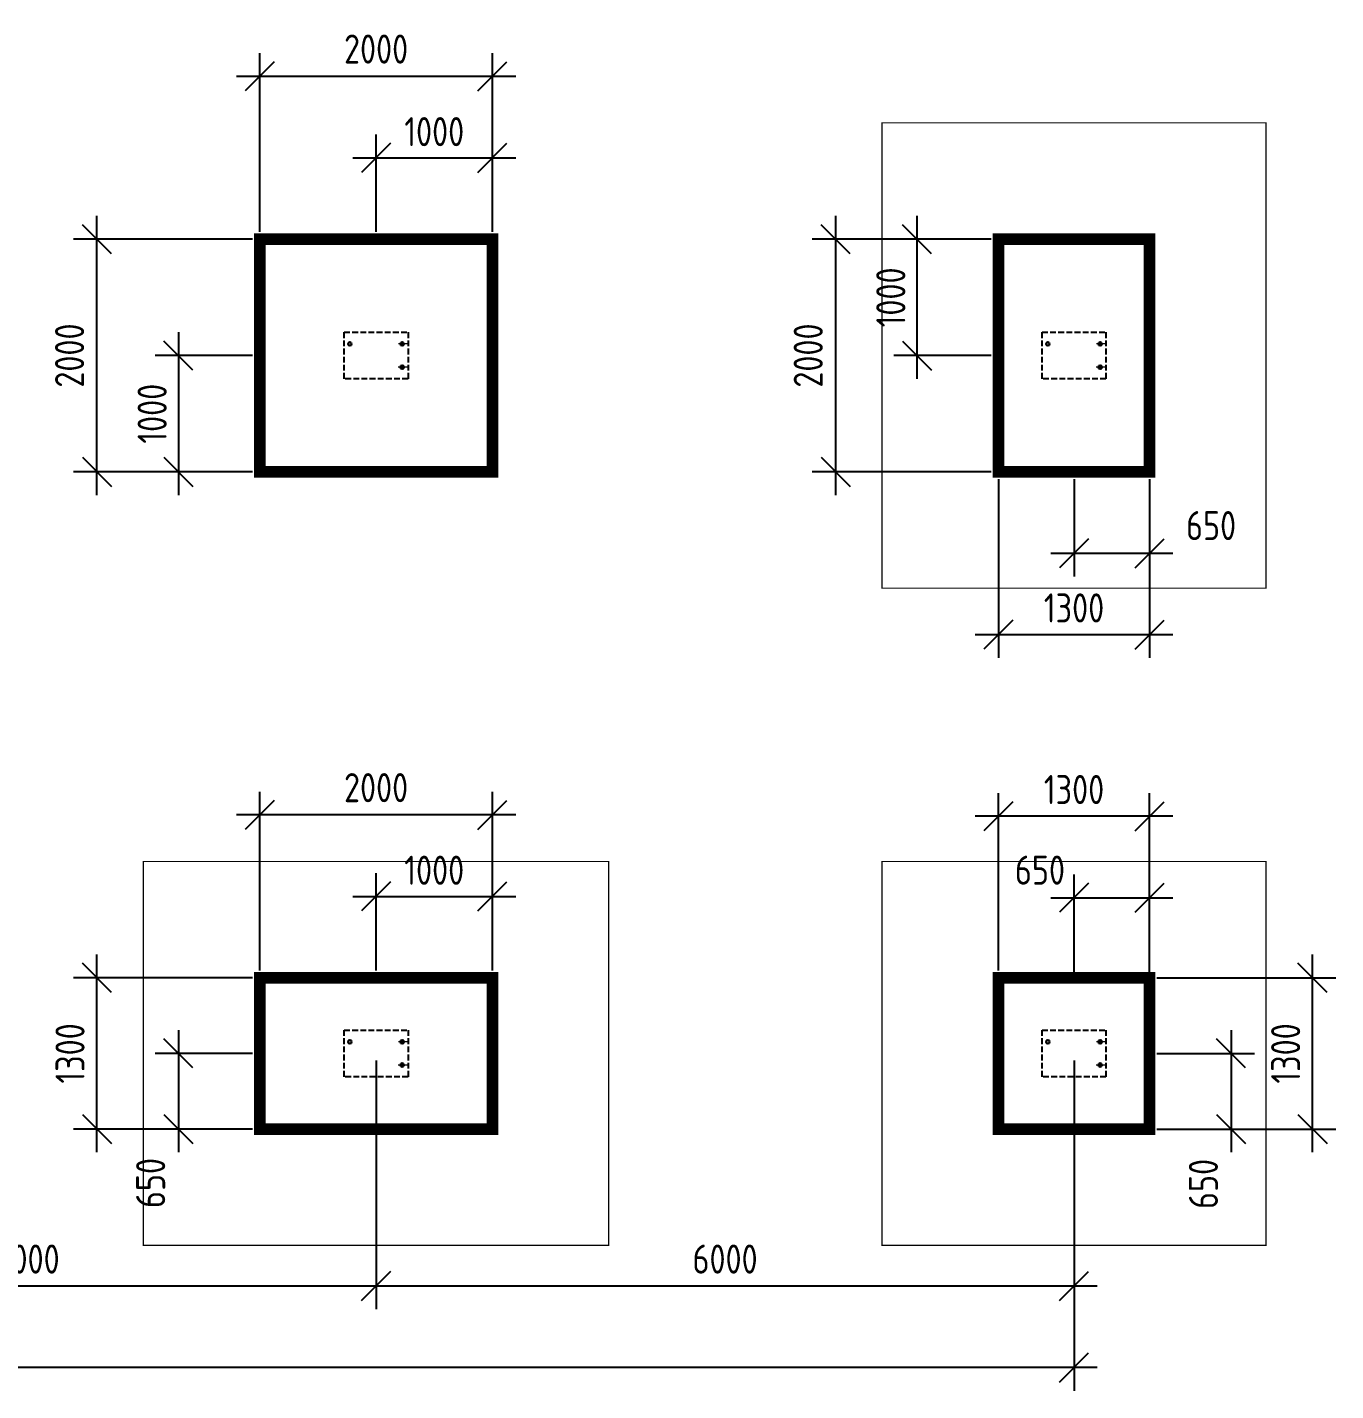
# Model space of a CAD drawing. Header units: inches. Extents: x -70075 to 28436, y 72758 to 118930.
# Drawn here: x -15951 to -4702, y 72758 to 84480 of the extents above; entities that cross this region are included whole.
import ezdxf

# ---------------------------------------------------------------- set-up
doc = ezdxf.new("R2010")
doc.units = ezdxf.units.IN
doc.header["$MEASUREMENT"] = 0
doc.linetypes.add('ГОСТ 2.303 4', pattern=[7, 5, -2, 0])
doc.linetypes.add('ГОСТ 2.303 6', pattern=[12, 8, -1.5, 1, -1.5])
doc.layers.add('Оси', color=151, linetype='Continuous', lineweight=18)
doc.styles.add('ГОСТ 2.304', font='CS_Gost2304.shx')
doc.dimstyles.new('СПДС', dxfattribs={"dimscale": 100, "dimtxt": 2.5, "dimasz": 2.5, "dimexe": 2, "dimexo": 0.625, "dimgap": 1, "dimtad": 1, "dimdec": 0, "dimtxsty": 'ГОСТ 2.304', "dimblk": 'OBLIQUE', "dimblk1": 'OBLIQUE', "dimblk2": 'OBLIQUE', "dimcen": 2.5, "dimdle": 2, "dimadec": 0, "dimazin": 2, "dimtfac": 0.75, "dimtdec": 4, "dimtmove": 1, "dimatfit": 3, "dimfxl": 1, "dimtfill": 1, "dimtolj": 1, "dimarcsym": 1})

# ---------------------------------------------------------------- blocks, each defined once
blk = doc.blocks.new('_Oblique')
at = {"color": 0, "linetype": 'ByBlock', "lineweight": -2}
blk.add_line((-0.5, -0.5), (0.5, 0.5), dxfattribs=at)
blk = doc.blocks.new('*D892')
at = {"color": 0, "lineweight": -2, "transparency": 16777216}
for p, q in [((-66952, 75596), (-66952, 72758)), ((-6952, 75596), (-6952, 72758)), ((-6752, 72958), (-67152, 72958))]:
    blk.add_line(p, q, dxfattribs=at)
at = {"layer": 'Defpoints', "color": 0, "transparency": 16777216}
for p in [(-66952, 75658), (-6952, 75658), (-66952, 72958)]:
    blk.add_point(p, dxfattribs=at)
at = {"color": 0, "lineweight": -2, "transparency": 16777216, "xscale": 250, "yscale": 250, "zscale": 250, "rotation": 180}
blk.add_blockref('_Oblique', (-66952, 72958), dxfattribs=at)
at = {"color": 0, "lineweight": -2, "transparency": 16777216, "xscale": 250, "yscale": 250, "zscale": 250}
blk.add_blockref('_Oblique', (-6952, 72958), dxfattribs=at)
at = {"color": 0, "lineweight": 25, "transparency": 16777216, "insert": (-36952, 73190), "char_height": 250, "attachment_point": 5, "style": 'ГОСТ 2.304', "bg_fill": 3, "box_fill_scale": 1.25, "bg_fill_color": 256, "bg_fill_true_color": 13158600, "bg_fill_transparency": 0}
blk.add_mtext('\\A1;60000', dxfattribs=at)
blk = doc.blocks.new('*D901')
at = {"color": 0, "lineweight": -2, "transparency": 16777216}
for p, q in [((-18952, 75596), (-18952, 73458)), ((-12952, 75596), (-12952, 73458)), ((-12752, 73658), (-19152, 73658))]:
    blk.add_line(p, q, dxfattribs=at)
at = {"layer": 'Defpoints', "color": 0, "transparency": 16777216}
for p in [(-18952, 75658), (-12952, 75658), (-18952, 73658)]:
    blk.add_point(p, dxfattribs=at)
at = {"color": 0, "lineweight": -2, "transparency": 16777216, "xscale": 250, "yscale": 250, "zscale": 250, "rotation": 180}
blk.add_blockref('_Oblique', (-18952, 73658), dxfattribs=at)
at = {"color": 0, "lineweight": -2, "transparency": 16777216, "xscale": 250, "yscale": 250, "zscale": 250}
blk.add_blockref('_Oblique', (-12952, 73658), dxfattribs=at)
at = {"color": 0, "lineweight": 25, "transparency": 16777216, "insert": (-15952, 73890), "char_height": 250, "attachment_point": 5, "style": 'ГОСТ 2.304', "bg_fill": 3, "box_fill_scale": 1.25, "bg_fill_color": 256, "bg_fill_true_color": 13158600, "bg_fill_transparency": 0}
blk.add_mtext('\\A1;6000', dxfattribs=at)
blk = doc.blocks.new('*D902')
at = {"color": 0, "lineweight": -2, "transparency": 16777216}
for p, q in [((-12952, 75596), (-12952, 73458)), ((-6952, 75596), (-6952, 73458)), ((-6752, 73658), (-13152, 73658))]:
    blk.add_line(p, q, dxfattribs=at)
at = {"layer": 'Defpoints', "color": 0, "transparency": 16777216}
for p in [(-12952, 75658), (-6952, 75658), (-12952, 73658)]:
    blk.add_point(p, dxfattribs=at)
at = {"color": 0, "lineweight": -2, "transparency": 16777216, "xscale": 250, "yscale": 250, "zscale": 250, "rotation": 180}
blk.add_blockref('_Oblique', (-12952, 73658), dxfattribs=at)
at = {"color": 0, "lineweight": -2, "transparency": 16777216, "xscale": 250, "yscale": 250, "zscale": 250}
blk.add_blockref('_Oblique', (-6952, 73658), dxfattribs=at)
at = {"color": 0, "lineweight": 25, "transparency": 16777216, "insert": (-9952, 73890), "char_height": 250, "attachment_point": 5, "style": 'ГОСТ 2.304', "bg_fill": 3, "box_fill_scale": 1.25, "bg_fill_color": 256, "bg_fill_true_color": 13158600, "bg_fill_transparency": 0}
blk.add_mtext('\\A1;6000', dxfattribs=at)
blk = doc.blocks.new('A$C7548783A')
at = {"linetype": 'ГОСТ 2.303 4', "ltscale": 10}
blk.add_lwpolyline([(-200, 275), (200, 275), (200, -275), (-200, -275)], close=True, dxfattribs=at)
at = {"lineweight": 30, "ltscale": 100}
for centre in [(100, 225), (-100, -225), (100, -225)]:
    blk.add_circle(centre, 15, dxfattribs=at)
at = {"layer": 'Оси', "linetype": 'ГОСТ 2.303 6', "ltscale": 10}
for p, q in [((-100, -271), (-100, -179)), ((100, -272), (100, -178))]:
    blk.add_line(p, q, dxfattribs=at)
blk = doc.blocks.new('*D926')
at = {"color": 0, "lineweight": -2, "transparency": 16777216}
for p, q in [((-66952, 75596), (-66952, 72758)), ((-6952, 75596), (-6952, 72758)), ((-6752, 72958), (-67152, 72958))]:
    blk.add_line(p, q, dxfattribs=at)
at = {"layer": 'Defpoints', "color": 0, "transparency": 16777216}
for p in [(-66952, 75658), (-6952, 75658), (-66952, 72958)]:
    blk.add_point(p, dxfattribs=at)
at = {"color": 0, "lineweight": -2, "transparency": 16777216, "xscale": 250, "yscale": 250, "zscale": 250, "rotation": 180}
blk.add_blockref('_Oblique', (-66952, 72958), dxfattribs=at)
at = {"color": 0, "lineweight": -2, "transparency": 16777216, "xscale": 250, "yscale": 250, "zscale": 250}
blk.add_blockref('_Oblique', (-6952, 72958), dxfattribs=at)
at = {"color": 0, "lineweight": 25, "transparency": 16777216, "insert": (-36952, 73190), "char_height": 250, "attachment_point": 5, "style": 'ГОСТ 2.304', "bg_fill": 3, "box_fill_scale": 1.25, "bg_fill_color": 256, "bg_fill_true_color": 13158600, "bg_fill_transparency": 0}
blk.add_mtext('\\A1;60000', dxfattribs=at)
blk = doc.blocks.new('*D935')
at = {"color": 0, "lineweight": -2, "transparency": 16777216}
for p, q in [((-18952, 75596), (-18952, 73458)), ((-12952, 75596), (-12952, 73458)), ((-12752, 73658), (-19152, 73658))]:
    blk.add_line(p, q, dxfattribs=at)
at = {"layer": 'Defpoints', "color": 0, "transparency": 16777216}
for p in [(-18952, 75658), (-12952, 75658), (-18952, 73658)]:
    blk.add_point(p, dxfattribs=at)
at = {"color": 0, "lineweight": -2, "transparency": 16777216, "xscale": 250, "yscale": 250, "zscale": 250, "rotation": 180}
blk.add_blockref('_Oblique', (-18952, 73658), dxfattribs=at)
at = {"color": 0, "lineweight": -2, "transparency": 16777216, "xscale": 250, "yscale": 250, "zscale": 250}
blk.add_blockref('_Oblique', (-12952, 73658), dxfattribs=at)
at = {"color": 0, "lineweight": 25, "transparency": 16777216, "insert": (-15952, 73890), "char_height": 250, "attachment_point": 5, "style": 'ГОСТ 2.304', "bg_fill": 3, "box_fill_scale": 1.25, "bg_fill_color": 256, "bg_fill_true_color": 13158600, "bg_fill_transparency": 0}
blk.add_mtext('\\A1;6000', dxfattribs=at)
blk = doc.blocks.new('*D936')
at = {"color": 0, "lineweight": -2, "transparency": 16777216}
for p, q in [((-12952, 75596), (-12952, 73458)), ((-6952, 75596), (-6952, 73458)), ((-6752, 73658), (-13152, 73658))]:
    blk.add_line(p, q, dxfattribs=at)
at = {"layer": 'Defpoints', "color": 0, "transparency": 16777216}
for p in [(-12952, 75658), (-6952, 75658), (-12952, 73658)]:
    blk.add_point(p, dxfattribs=at)
at = {"color": 0, "lineweight": -2, "transparency": 16777216, "xscale": 250, "yscale": 250, "zscale": 250, "rotation": 180}
blk.add_blockref('_Oblique', (-12952, 73658), dxfattribs=at)
at = {"color": 0, "lineweight": -2, "transparency": 16777216, "xscale": 250, "yscale": 250, "zscale": 250}
blk.add_blockref('_Oblique', (-6952, 73658), dxfattribs=at)
at = {"color": 0, "lineweight": 25, "transparency": 16777216, "insert": (-9952, 73890), "char_height": 250, "attachment_point": 5, "style": 'ГОСТ 2.304', "bg_fill": 3, "box_fill_scale": 1.25, "bg_fill_color": 256, "bg_fill_true_color": 13158600, "bg_fill_transparency": 0}
blk.add_mtext('\\A1;6000', dxfattribs=at)
blk = doc.blocks.new('*D984')
at = {"color": 0, "lineweight": -2, "transparency": 16777216}
for p, q in [((-12952, 76371), (-12952, 77208)), ((-11952, 76371), (-11952, 77208)), ((-13152, 77008), (-11752, 77008))]:
    blk.add_line(p, q, dxfattribs=at)
at = {"layer": 'Defpoints', "color": 0, "transparency": 16777216}
for p in [(-11952, 77008), (-12952, 76308), (-11952, 76308)]:
    blk.add_point(p, dxfattribs=at)
at = {"color": 0, "lineweight": -2, "transparency": 16777216, "xscale": 250, "yscale": 250, "zscale": 250, "rotation": 180}
blk.add_blockref('_Oblique', (-12952, 77008), dxfattribs=at)
at = {"color": 0, "lineweight": -2, "transparency": 16777216, "xscale": 250, "yscale": 250, "zscale": 250}
blk.add_blockref('_Oblique', (-11952, 77008), dxfattribs=at)
at = {"color": 0, "transparency": 16777216, "insert": (-12452, 77233), "char_height": 250, "attachment_point": 5, "style": 'ГОСТ 2.304', "bg_fill": 3, "box_fill_scale": 1.25, "bg_fill_color": 256, "bg_fill_true_color": 13158600, "bg_fill_transparency": 0}
blk.add_mtext('\\A1;1000', dxfattribs=at)
blk = doc.blocks.new('*D983')
at = {"color": 0, "lineweight": -2, "transparency": 16777216}
for p, q in [((-13952, 76371), (-13952, 77908)), ((-11952, 76371), (-11952, 77908)), ((-11752, 77708), (-14152, 77708))]:
    blk.add_line(p, q, dxfattribs=at)
at = {"layer": 'Defpoints', "color": 0, "transparency": 16777216}
for p in [(-13952, 77708), (-13952, 76308), (-11952, 76308)]:
    blk.add_point(p, dxfattribs=at)
at = {"color": 0, "lineweight": -2, "transparency": 16777216, "xscale": 250, "yscale": 250, "zscale": 250, "rotation": 180}
blk.add_blockref('_Oblique', (-13952, 77708), dxfattribs=at)
at = {"color": 0, "lineweight": -2, "transparency": 16777216, "xscale": 250, "yscale": 250, "zscale": 250}
blk.add_blockref('_Oblique', (-11952, 77708), dxfattribs=at)
at = {"color": 0, "transparency": 16777216, "insert": (-12952, 77943), "char_height": 250, "attachment_point": 5, "style": 'ГОСТ 2.304', "bg_fill": 3, "box_fill_scale": 1.25, "bg_fill_color": 256, "bg_fill_true_color": 13158600, "bg_fill_transparency": 0}
blk.add_mtext('\\A1;2000', dxfattribs=at)
blk = doc.blocks.new('*D982')
at = {"color": 0, "lineweight": -2, "transparency": 16777216}
for p, q in [((-14652, 75858), (-14652, 74808)), ((-14015, 75658), (-14852, 75658)), ((-14015, 75008), (-14852, 75008))]:
    blk.add_line(p, q, dxfattribs=at)
at = {"layer": 'Defpoints', "color": 0, "transparency": 16777216}
for p in [(-13952, 75658), (-14652, 75008), (-13952, 75008)]:
    blk.add_point(p, dxfattribs=at)
at = {"color": 0, "lineweight": -2, "transparency": 16777216, "xscale": 250, "yscale": 250, "zscale": 250}
for p, rotation in [((-14652, 75658), 90), ((-14652, 75008), 270)]:
    blk.add_blockref('_Oblique', p, dxfattribs=dict(at, rotation=rotation))
at = {"color": 0, "transparency": 16777216, "insert": (-14890, 74544), "char_height": 250, "attachment_point": 5, "rotation": 90, "style": 'ГОСТ 2.304', "bg_fill": 3, "box_fill_scale": 1.25, "bg_fill_color": 256, "bg_fill_true_color": 13158600, "bg_fill_transparency": 0}
blk.add_mtext('\\A1;650', dxfattribs=at)
blk = doc.blocks.new('*D981')
at = {"color": 0, "lineweight": -2, "transparency": 16777216}
for p, q in [((-15352, 74808), (-15352, 76508)), ((-14015, 76308), (-15552, 76308)), ((-14015, 75008), (-15552, 75008))]:
    blk.add_line(p, q, dxfattribs=at)
at = {"layer": 'Defpoints', "color": 0, "transparency": 16777216}
for p in [(-15352, 76308), (-13952, 76308), (-13952, 75008)]:
    blk.add_point(p, dxfattribs=at)
at = {"color": 0, "lineweight": -2, "transparency": 16777216, "xscale": 250, "yscale": 250, "zscale": 250}
for p, rotation in [((-15352, 76308), 90), ((-15352, 75008), 270)]:
    blk.add_blockref('_Oblique', p, dxfattribs=dict(at, rotation=rotation))
at = {"color": 0, "transparency": 16777216, "insert": (-15583, 75658), "char_height": 250, "attachment_point": 5, "rotation": 90, "style": 'ГОСТ 2.304', "bg_fill": 3, "box_fill_scale": 1.25, "bg_fill_color": 256, "bg_fill_true_color": 13158600, "bg_fill_transparency": 0}
blk.add_mtext('\\A1;1300', dxfattribs=at)
blk = doc.blocks.new('*D1022')
at = {"color": 0, "lineweight": -2, "transparency": 16777216}
for p, q in [((-12952, 82721), (-12952, 83558)), ((-11952, 82721), (-11952, 83558)), ((-13152, 83358), (-11752, 83358))]:
    blk.add_line(p, q, dxfattribs=at)
at = {"layer": 'Defpoints', "color": 0, "transparency": 16777216}
for p in [(-11952, 83358), (-12952, 82658), (-11952, 82658)]:
    blk.add_point(p, dxfattribs=at)
at = {"color": 0, "lineweight": -2, "transparency": 16777216, "xscale": 250, "yscale": 250, "zscale": 250, "rotation": 180}
blk.add_blockref('_Oblique', (-12952, 83358), dxfattribs=at)
at = {"color": 0, "lineweight": -2, "transparency": 16777216, "xscale": 250, "yscale": 250, "zscale": 250}
blk.add_blockref('_Oblique', (-11952, 83358), dxfattribs=at)
at = {"color": 0, "transparency": 16777216, "insert": (-12452, 83583), "char_height": 250, "attachment_point": 5, "style": 'ГОСТ 2.304', "bg_fill": 3, "box_fill_scale": 1.25, "bg_fill_color": 256, "bg_fill_true_color": 13158600, "bg_fill_transparency": 0}
blk.add_mtext('\\A1;1000', dxfattribs=at)
blk = doc.blocks.new('*D1021')
at = {"color": 0, "lineweight": -2, "transparency": 16777216}
for p, q in [((-13952, 82721), (-13952, 84258)), ((-11952, 82721), (-11952, 84258)), ((-11752, 84058), (-14152, 84058))]:
    blk.add_line(p, q, dxfattribs=at)
at = {"layer": 'Defpoints', "color": 0, "transparency": 16777216}
for p in [(-13952, 84058), (-13952, 82658), (-11952, 82658)]:
    blk.add_point(p, dxfattribs=at)
at = {"color": 0, "lineweight": -2, "transparency": 16777216, "xscale": 250, "yscale": 250, "zscale": 250, "rotation": 180}
blk.add_blockref('_Oblique', (-13952, 84058), dxfattribs=at)
at = {"color": 0, "lineweight": -2, "transparency": 16777216, "xscale": 250, "yscale": 250, "zscale": 250}
blk.add_blockref('_Oblique', (-11952, 84058), dxfattribs=at)
at = {"color": 0, "transparency": 16777216, "insert": (-12952, 84293), "char_height": 250, "attachment_point": 5, "style": 'ГОСТ 2.304', "bg_fill": 3, "box_fill_scale": 1.25, "bg_fill_color": 256, "bg_fill_true_color": 13158600, "bg_fill_transparency": 0}
blk.add_mtext('\\A1;2000', dxfattribs=at)
blk = doc.blocks.new('*D1020')
at = {"color": 0, "lineweight": -2, "transparency": 16777216}
for p, q in [((-14652, 81858), (-14652, 80458)), ((-14015, 81658), (-14852, 81658)), ((-14015, 80658), (-14852, 80658))]:
    blk.add_line(p, q, dxfattribs=at)
at = {"layer": 'Defpoints', "color": 0, "transparency": 16777216}
for p in [(-13952, 81658), (-14652, 80658), (-13952, 80658)]:
    blk.add_point(p, dxfattribs=at)
at = {"color": 0, "lineweight": -2, "transparency": 16777216, "xscale": 250, "yscale": 250, "zscale": 250}
for p, rotation in [((-14652, 81658), 90), ((-14652, 80658), 270)]:
    blk.add_blockref('_Oblique', p, dxfattribs=dict(at, rotation=rotation))
at = {"color": 0, "transparency": 16777216, "insert": (-14877, 81158), "char_height": 250, "attachment_point": 5, "rotation": 90, "style": 'ГОСТ 2.304', "bg_fill": 3, "box_fill_scale": 1.25, "bg_fill_color": 256, "bg_fill_true_color": 13158600, "bg_fill_transparency": 0}
blk.add_mtext('\\A1;1000', dxfattribs=at)
blk = doc.blocks.new('*D1019')
at = {"color": 0, "lineweight": -2, "transparency": 16777216}
for p, q in [((-15352, 80458), (-15352, 82858)), ((-14015, 82658), (-15552, 82658)), ((-14015, 80658), (-15552, 80658))]:
    blk.add_line(p, q, dxfattribs=at)
at = {"layer": 'Defpoints', "color": 0, "transparency": 16777216}
for p in [(-15352, 82658), (-13952, 82658), (-13952, 80658)]:
    blk.add_point(p, dxfattribs=at)
at = {"color": 0, "lineweight": -2, "transparency": 16777216, "xscale": 250, "yscale": 250, "zscale": 250}
for p, rotation in [((-15352, 82658), 90), ((-15352, 80658), 270)]:
    blk.add_blockref('_Oblique', p, dxfattribs=dict(at, rotation=rotation))
at = {"color": 0, "transparency": 16777216, "insert": (-15587, 81658), "char_height": 250, "attachment_point": 5, "rotation": 90, "style": 'ГОСТ 2.304', "bg_fill": 3, "box_fill_scale": 1.25, "bg_fill_color": 256, "bg_fill_true_color": 13158600, "bg_fill_transparency": 0}
blk.add_mtext('\\A1;2000', dxfattribs=at)
blk = doc.blocks.new('*D1145')
at = {"color": 0, "lineweight": -2, "transparency": 16777216}
for p, q in [((-6952, 76359), (-6952, 77197)), ((-6302, 76359), (-6302, 77197)), ((-7152, 76997), (-6102, 76997))]:
    blk.add_line(p, q, dxfattribs=at)
at = {"layer": 'Defpoints', "color": 0, "transparency": 16777216}
for p in [(-6302, 76997), (-6952, 76297), (-6302, 76297)]:
    blk.add_point(p, dxfattribs=at)
at = {"color": 0, "lineweight": -2, "transparency": 16777216, "xscale": 250, "yscale": 250, "zscale": 250}
blk.add_blockref('_Oblique', (-6302, 76997), dxfattribs=at)
at = {"color": 0, "transparency": 16777216, "insert": (-7245, 77234), "char_height": 250, "attachment_point": 5, "style": 'ГОСТ 2.304', "bg_fill": 3, "box_fill_scale": 1.25, "bg_fill_color": 256, "bg_fill_true_color": 13158600, "bg_fill_transparency": 0}
blk.add_mtext('\\A1;650', dxfattribs=at)
at = {"color": 0, "lineweight": -2, "transparency": 16777216, "xscale": 250, "yscale": 250, "zscale": 250, "rotation": 180}
blk.add_blockref('_Oblique', (-6952, 76997), dxfattribs=at)
blk = doc.blocks.new('*D1144')
at = {"color": 0, "lineweight": -2, "transparency": 16777216}
for p, q in [((-7602, 76371), (-7602, 77897)), ((-6302, 76359), (-6302, 77897)), ((-6102, 77697), (-7802, 77697))]:
    blk.add_line(p, q, dxfattribs=at)
at = {"layer": 'Defpoints', "color": 0, "transparency": 16777216}
for p in [(-7602, 77697), (-7602, 76308), (-6302, 76297)]:
    blk.add_point(p, dxfattribs=at)
at = {"color": 0, "lineweight": -2, "transparency": 16777216, "xscale": 250, "yscale": 250, "zscale": 250, "rotation": 180}
blk.add_blockref('_Oblique', (-7602, 77697), dxfattribs=at)
at = {"color": 0, "lineweight": -2, "transparency": 16777216, "xscale": 250, "yscale": 250, "zscale": 250}
blk.add_blockref('_Oblique', (-6302, 77697), dxfattribs=at)
at = {"color": 0, "transparency": 16777216, "insert": (-6952, 77927), "char_height": 250, "attachment_point": 5, "style": 'ГОСТ 2.304', "bg_fill": 3, "box_fill_scale": 1.25, "bg_fill_color": 256, "bg_fill_true_color": 13158600, "bg_fill_transparency": 0}
blk.add_mtext('\\A1;1300', dxfattribs=at)
blk = doc.blocks.new('*D1143')
at = {"color": 0, "lineweight": -2, "transparency": 16777216}
for p, q in [((-5602, 75858), (-5602, 74808)), ((-6240, 75658), (-5402, 75658)), ((-6240, 75008), (-5402, 75008))]:
    blk.add_line(p, q, dxfattribs=at)
at = {"layer": 'Defpoints', "color": 0, "transparency": 16777216}
for p in [(-6302, 75658), (-6302, 75008), (-5602, 75008)]:
    blk.add_point(p, dxfattribs=at)
at = {"color": 0, "lineweight": -2, "transparency": 16777216, "xscale": 250, "yscale": 250, "zscale": 250}
for p, rotation in [((-5602, 75658), 90), ((-5602, 75008), 270)]:
    blk.add_blockref('_Oblique', p, dxfattribs=dict(at, rotation=rotation))
at = {"color": 0, "transparency": 16777216, "insert": (-5840, 74536), "char_height": 250, "attachment_point": 5, "rotation": 90, "style": 'ГОСТ 2.304', "bg_fill": 3, "box_fill_scale": 1.25, "bg_fill_color": 256, "bg_fill_true_color": 13158600, "bg_fill_transparency": 0}
blk.add_mtext('\\A1;650', dxfattribs=at)
blk = doc.blocks.new('*D1142')
at = {"color": 0, "lineweight": -2, "transparency": 16777216}
for p, q in [((-4902, 74808), (-4902, 76508)), ((-6240, 76308), (-4702, 76308)), ((-6240, 75008), (-4702, 75008))]:
    blk.add_line(p, q, dxfattribs=at)
at = {"layer": 'Defpoints', "color": 0, "transparency": 16777216}
for p in [(-6302, 76308), (-4902, 76308), (-6302, 75008)]:
    blk.add_point(p, dxfattribs=at)
at = {"color": 0, "lineweight": -2, "transparency": 16777216, "xscale": 250, "yscale": 250, "zscale": 250}
for p, rotation in [((-4902, 76308), 90), ((-4902, 75008), 270)]:
    blk.add_blockref('_Oblique', p, dxfattribs=dict(at, rotation=rotation))
at = {"color": 0, "transparency": 16777216, "insert": (-5133, 75658), "char_height": 250, "attachment_point": 5, "rotation": 90, "style": 'ГОСТ 2.304', "bg_fill": 3, "box_fill_scale": 1.25, "bg_fill_color": 256, "bg_fill_true_color": 13158600, "bg_fill_transparency": 0}
blk.add_mtext('\\A1;1300', dxfattribs=at)
blk = doc.blocks.new('*D1276')
at = {"color": 0, "lineweight": -2, "transparency": 16777216}
for p, q in [((-8302, 81458), (-8302, 82858)), ((-7665, 82658), (-8502, 82658)), ((-7665, 81658), (-8502, 81658))]:
    blk.add_line(p, q, dxfattribs=at)
at = {"layer": 'Defpoints', "color": 0, "transparency": 16777216}
for p in [(-8302, 82658), (-7602, 82658), (-7602, 81658)]:
    blk.add_point(p, dxfattribs=at)
at = {"color": 0, "lineweight": -2, "transparency": 16777216, "xscale": 250, "yscale": 250, "zscale": 250}
for p, rotation in [((-8302, 82658), 90), ((-8302, 81658), 270)]:
    blk.add_blockref('_Oblique', p, dxfattribs=dict(at, rotation=rotation))
at = {"color": 0, "transparency": 16777216, "insert": (-8527, 82158), "char_height": 250, "attachment_point": 5, "rotation": 90, "style": 'ГОСТ 2.304', "bg_fill": 3, "box_fill_scale": 1.25, "bg_fill_color": 256, "bg_fill_true_color": 13158600, "bg_fill_transparency": 0}
blk.add_mtext('\\A1;1000', dxfattribs=at)
blk = doc.blocks.new('*D1277')
at = {"color": 0, "lineweight": -2, "transparency": 16777216}
for p, q in [((-9002, 82858), (-9002, 80458)), ((-7665, 82658), (-9202, 82658)), ((-7665, 80658), (-9202, 80658))]:
    blk.add_line(p, q, dxfattribs=at)
at = {"layer": 'Defpoints', "color": 0, "transparency": 16777216}
for p in [(-7602, 82658), (-9002, 80658), (-7602, 80658)]:
    blk.add_point(p, dxfattribs=at)
at = {"color": 0, "lineweight": -2, "transparency": 16777216, "xscale": 250, "yscale": 250, "zscale": 250}
for p, rotation in [((-9002, 82658), 90), ((-9002, 80658), 270)]:
    blk.add_blockref('_Oblique', p, dxfattribs=dict(at, rotation=rotation))
at = {"color": 0, "transparency": 16777216, "insert": (-9237, 81658), "char_height": 250, "attachment_point": 5, "rotation": 90, "style": 'ГОСТ 2.304', "bg_fill": 3, "box_fill_scale": 1.25, "bg_fill_color": 256, "bg_fill_true_color": 13158600, "bg_fill_transparency": 0}
blk.add_mtext('\\A1;2000', dxfattribs=at)
blk = doc.blocks.new('*D1278')
at = {"color": 0, "lineweight": -2, "transparency": 16777216}
for p, q in [((-6952, 80596), (-6952, 79758)), ((-6302, 80596), (-6302, 79758)), ((-7152, 79958), (-6102, 79958))]:
    blk.add_line(p, q, dxfattribs=at)
at = {"layer": 'Defpoints', "color": 0, "transparency": 16777216}
for p in [(-6952, 80658), (-6302, 80658), (-6302, 79958)]:
    blk.add_point(p, dxfattribs=at)
at = {"color": 0, "lineweight": -2, "transparency": 16777216, "xscale": 250, "yscale": 250, "zscale": 250, "rotation": 180}
blk.add_blockref('_Oblique', (-6952, 79958), dxfattribs=at)
at = {"color": 0, "lineweight": -2, "transparency": 16777216, "xscale": 250, "yscale": 250, "zscale": 250}
blk.add_blockref('_Oblique', (-6302, 79958), dxfattribs=at)
at = {"color": 0, "transparency": 16777216, "insert": (-5774, 80196), "char_height": 250, "attachment_point": 5, "style": 'ГОСТ 2.304', "bg_fill": 3, "box_fill_scale": 1.25, "bg_fill_color": 256, "bg_fill_true_color": 13158600, "bg_fill_transparency": 0}
blk.add_mtext('\\A1;650', dxfattribs=at)
blk = doc.blocks.new('*D1279')
at = {"color": 0, "lineweight": -2, "transparency": 16777216}
for p, q in [((-7602, 80596), (-7602, 79058)), ((-6302, 80596), (-6302, 79058)), ((-6102, 79258), (-7802, 79258))]:
    blk.add_line(p, q, dxfattribs=at)
at = {"layer": 'Defpoints', "color": 0, "transparency": 16777216}
for p in [(-7602, 80658), (-6302, 80658), (-7602, 79258)]:
    blk.add_point(p, dxfattribs=at)
at = {"color": 0, "lineweight": -2, "transparency": 16777216, "xscale": 250, "yscale": 250, "zscale": 250, "rotation": 180}
blk.add_blockref('_Oblique', (-7602, 79258), dxfattribs=at)
at = {"color": 0, "lineweight": -2, "transparency": 16777216, "xscale": 250, "yscale": 250, "zscale": 250}
blk.add_blockref('_Oblique', (-6302, 79258), dxfattribs=at)
at = {"color": 0, "transparency": 16777216, "insert": (-6952, 79488), "char_height": 250, "attachment_point": 5, "style": 'ГОСТ 2.304', "bg_fill": 3, "box_fill_scale": 1.25, "bg_fill_color": 256, "bg_fill_true_color": 13158600, "bg_fill_transparency": 0}
blk.add_mtext('\\A1;1300', dxfattribs=at)

msp = doc.modelspace()

# ---------------------------------------------------------------- linework, layer by layer
at = {"color": 5, "ltscale": 100, "const_width": 100}
msp.add_lwpolyline([(-13952.4, 80658.1), (-13952.4, 82658.1), (-11952.4, 82658.1), (-11952.4, 80658.1)], close=True, dxfattribs=at)
at = {"color": 1, "ltscale": 100, "const_width": 100}
msp.add_lwpolyline([(-7602.4, 82658.1), (-6302.4, 82658.1), (-6302.4, 80658.1), (-7602.4, 80658.1)], close=True, dxfattribs=at)

# ---------------------------------------------------------------- block references
at = {"ltscale": 100, "rotation": 90}
for p in [(-12952.4, 81658.1), (-6952.4, 81658.1)]:
    msp.add_blockref('A$C7548783A', p, dxfattribs=at)

# ---------------------------------------------------------------- dimensions: what is measured, and where the dimension line sits
at = {"lineweight": 25}
dim = msp.add_linear_dim(base=(-66952.4, 72958.1), p1=(-6952.4, 75658.1), p2=(-66952.4, 75658.1), dimstyle='СПДС', dxfattribs=at)
dim.commit()
dim.dimension.update_dxf_attribs({"geometry": '*D892', "text_midpoint": (-36952.4, 73190.4)})

# ---------------------------------------------------------------- next in the draw order: dimensions: what is measured, and where the dimension line sits
dim = msp.add_linear_dim(base=(-11952.4, 83358.1), p1=(-12952.4, 82658.1), p2=(-11952.4, 82658.1), dimstyle='СПДС', override={"dimtmove": 1})
dim.commit()
dim.dimension.update_dxf_attribs({"geometry": '*D1022', "text_midpoint": (-12452.4, 83583.1)})
for base, p1, p2, picture, middle in [((-8302.4, 82658.1), (-7602.4, 81658.1), (-7602.4, 82658.1), '*D1276', (-8527.4, 82158.1)), ((-14652.4, 80658.1), (-13952.4, 81658.1), (-13952.4, 80658.1), '*D1020', (-14877.4, 81158.1))]:
    dim = msp.add_linear_dim(base=base, p1=p1, p2=p2, angle=90, dimstyle='СПДС', override={"dimtmove": 1})
    dim.commit()
    dim.dimension.update_dxf_attribs({"geometry": picture, "text_midpoint": middle})
dim = msp.add_linear_dim(base=(-6302.4, 79958.1), p1=(-6952.4, 80658.1), p2=(-6302.4, 80658.1), dimstyle='СПДС')
dim.commit()
dim.dimension.update_dxf_attribs({"geometry": '*D1278', "text_midpoint": (-5773.9, 79958.1), "dimtype": 160})
dim = msp.add_linear_dim(base=(-18952.4, 73658.1), p1=(-12952.4, 75658.1), p2=(-18952.4, 75658.1), dimstyle='СПДС', dxfattribs=at)
dim.commit()
dim.dimension.update_dxf_attribs({"geometry": '*D901', "text_midpoint": (-15952.4, 73890.4)})

# ---------------------------------------------------------------- next in the draw order: dimensions: what is measured, and where the dimension line sits
dim = msp.add_linear_dim(base=(-13952.4, 84058.1), p1=(-11952.4, 82658.1), p2=(-13952.4, 82658.1), dimstyle='СПДС')
dim.commit()
dim.dimension.update_dxf_attribs({"geometry": '*D1021', "text_midpoint": (-12952.4, 84292.8)})
dim = msp.add_linear_dim(base=(-9002.4, 80658.1), p1=(-7602.4, 82658.1), p2=(-7602.4, 80658.1), angle=90, dimstyle='СПДС')
dim.commit()
dim.dimension.update_dxf_attribs({"geometry": '*D1277', "text_midpoint": (-9237.1, 81658.1)})
dim = msp.add_linear_dim(base=(-12952.4, 73658.1), p1=(-6952.4, 75658.1), p2=(-12952.4, 75658.1), dimstyle='СПДС', dxfattribs=at)
dim.commit()
dim.dimension.update_dxf_attribs({"geometry": '*D902', "text_midpoint": (-9952.4, 73890.4)})

# ---------------------------------------------------------------- next in the draw order: linework, layer by layer
at = {"color": 3, "ltscale": 100, "const_width": 100}
msp.add_lwpolyline([(-13952.4, 75008.1), (-13952.4, 76308.1), (-11952.4, 76308.1), (-11952.4, 75008.1)], close=True, dxfattribs=at)
at = {"color": 4, "ltscale": 100, "const_width": 100}
msp.add_lwpolyline([(-7602.4, 75008.1), (-7602.4, 76308.1), (-6302.4, 76308.1), (-6302.4, 75008.1)], close=True, dxfattribs=at)

# ---------------------------------------------------------------- next in the draw order: block references
at = {"ltscale": 100, "rotation": 90}
for p in [(-12952.4, 75658.1), (-6952.4, 75658.1)]:
    msp.add_blockref('A$C7548783A', p, dxfattribs=at)

# ---------------------------------------------------------------- next in the draw order: dimensions: what is measured, and where the dimension line sits
dim = msp.add_linear_dim(base=(-15352.4, 82658.1), p1=(-13952.4, 80658.1), p2=(-13952.4, 82658.1), angle=90, dimstyle='СПДС')
dim.commit()
dim.dimension.update_dxf_attribs({"geometry": '*D1019', "text_midpoint": (-15587.1, 81658.1)})
dim = msp.add_linear_dim(base=(-7602.4, 79258.1), p1=(-6302.4, 80658.1), p2=(-7602.4, 80658.1), dimstyle='СПДС')
dim.commit()
dim.dimension.update_dxf_attribs({"geometry": '*D1279', "text_midpoint": (-6952.4, 79488.3)})

# ---------------------------------------------------------------- next in the draw order: linework, layer by layer
at = {"color": 3, "linetype": 'ГОСТ 2.303 4', "ltscale": 100, "const_width": 10}
msp.add_lwpolyline([(-8602.4, 83658.1), (-5302.4, 83658.1), (-5302.4, 79658.1), (-8602.4, 79658.1)], close=True, dxfattribs=at)

# ---------------------------------------------------------------- next in the draw order: dimensions: what is measured, and where the dimension line sits
dim = msp.add_linear_dim(base=(-11952.4, 77008.1), p1=(-12952.4, 76308.1), p2=(-11952.4, 76308.1), dimstyle='СПДС', override={"dimtmove": 1})
dim.commit()
dim.dimension.update_dxf_attribs({"geometry": '*D984', "text_midpoint": (-12452.4, 77233.1)})
dim = msp.add_linear_dim(base=(-6302.4, 76996.7), p1=(-6952.4, 76296.7), p2=(-6302.4, 76296.7), dimstyle='СПДС')
dim.commit()
dim.dimension.update_dxf_attribs({"geometry": '*D1145', "text_midpoint": (-7245, 76996.7), "dimtype": 160})
dim = msp.add_linear_dim(base=(-5602.4, 75008.1), p1=(-6302.4, 75658.1), p2=(-6302.4, 75008.1), angle=270, dimstyle='СПДС')
dim.commit()
dim.dimension.update_dxf_attribs({"geometry": '*D1143', "text_midpoint": (-5602.4, 74536.3), "dimtype": 160})
at = {"lineweight": 25}
dim = msp.add_linear_dim(base=(-66952.4, 72958.1), p1=(-6952.4, 75658.1), p2=(-66952.4, 75658.1), dimstyle='СПДС', dxfattribs=at)
dim.commit()
dim.dimension.update_dxf_attribs({"geometry": '*D926', "text_midpoint": (-36952.4, 73190.4)})

# ---------------------------------------------------------------- next in the draw order: dimensions: what is measured, and where the dimension line sits
for base, p1, p2, picture, middle in [((-13952.4, 77708.1), (-11952.4, 76308.1), (-13952.4, 76308.1), '*D983', (-12952.4, 77942.8)), ((-7602.4, 77696.7), (-6302.4, 76296.7), (-7602.4, 76308.1), '*D1144', (-6952.4, 77926.9))]:
    dim = msp.add_linear_dim(base=base, p1=p1, p2=p2, dimstyle='СПДС')
    dim.commit()
    dim.dimension.update_dxf_attribs({"geometry": picture, "text_midpoint": middle})
dim = msp.add_linear_dim(base=(-18952.4, 73658.1), p1=(-12952.4, 75658.1), p2=(-18952.4, 75658.1), dimstyle='СПДС', dxfattribs=at)
dim.commit()
dim.dimension.update_dxf_attribs({"geometry": '*D935', "text_midpoint": (-15952.4, 73890.4)})

# ---------------------------------------------------------------- next in the draw order: dimensions: what is measured, and where the dimension line sits
dim = msp.add_linear_dim(base=(-4902.4, 76308.1), p1=(-6302.4, 75008.1), p2=(-6302.4, 76308.1), angle=270, dimstyle='СПДС')
dim.commit()
dim.dimension.update_dxf_attribs({"geometry": '*D1142', "text_midpoint": (-5132.6, 75658.1)})
dim = msp.add_linear_dim(base=(-14652.4, 75008.1), p1=(-13952.4, 75658.1), p2=(-13952.4, 75008.1), angle=90, dimstyle='СПДС')
dim.commit()
dim.dimension.update_dxf_attribs({"geometry": '*D982', "text_midpoint": (-14652.4, 74544.2), "dimtype": 160})
dim = msp.add_linear_dim(base=(-12952.4, 73658.1), p1=(-6952.4, 75658.1), p2=(-12952.4, 75658.1), dimstyle='СПДС', dxfattribs=at)
dim.commit()
dim.dimension.update_dxf_attribs({"geometry": '*D936', "text_midpoint": (-9952.4, 73890.4)})

# ---------------------------------------------------------------- next in the draw order: linework, layer by layer
at = {"color": 4, "linetype": 'ГОСТ 2.303 4', "ltscale": 100, "const_width": 10}
msp.add_lwpolyline([(-8602.4, 74008.1), (-8602.4, 77308.1), (-5302.4, 77308.1), (-5302.4, 74008.1)], close=True, dxfattribs=at)

# ---------------------------------------------------------------- next in the draw order: dimensions: what is measured, and where the dimension line sits
dim = msp.add_linear_dim(base=(-15352.4, 76308.1), p1=(-13952.4, 75008.1), p2=(-13952.4, 76308.1), angle=90, dimstyle='СПДС')
dim.commit()
dim.dimension.update_dxf_attribs({"geometry": '*D981', "text_midpoint": (-15582.6, 75658.1)})

# ---------------------------------------------------------------- next in the draw order: linework, layer by layer
at = {"color": 3, "linetype": 'ГОСТ 2.303 4', "ltscale": 100, "const_width": 10}
msp.add_lwpolyline([(-14952.4, 74008.1), (-14952.4, 77308.1), (-10952.4, 77308.1), (-10952.4, 74008.1)], close=True, dxfattribs=at)

doc.saveas('drawing.dxf')
